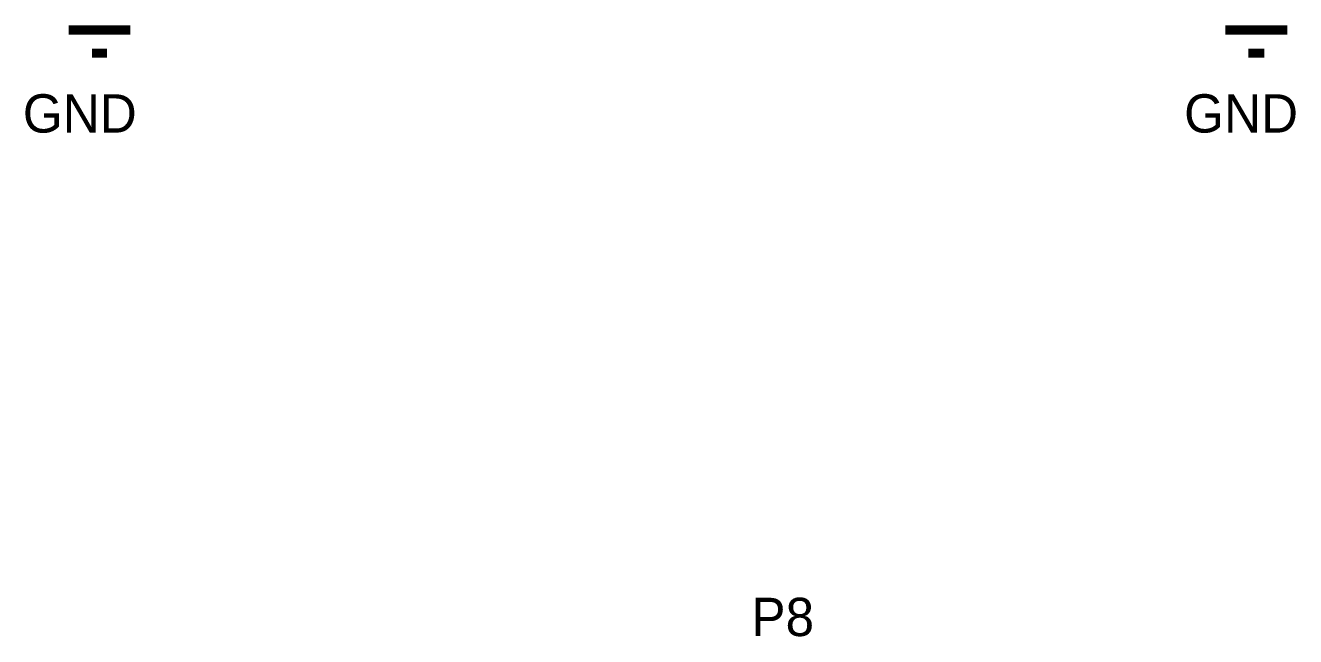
# Model space of a CAD drawing. Header units: millimetres. Extents: x 0 to 800, y 0 to 567.
# Drawn here: x 534.8 to 576.35, y 360.87 to 380.88 of the extents above; entities that cross this region are included whole.
import ezdxf

# ---------------------------------------------------------------- set-up
doc = ezdxf.new("R2010")
doc.units = ezdxf.units.MM
doc.layers.add('Sheet', color=255, linetype='Continuous')

msp = doc.modelspace()

# ---------------------------------------------------------------- linework, layer by layer
at = {"layer": 'Sheet', "const_width": 0.3}
for points in [[(536.215, 380.734), (538.231, 380.734)], [(574.047, 380.734), (576.085, 380.734)], [(536.976, 379.973), (537.469, 379.973)], [(574.809, 379.973), (575.324, 379.973)]]:
    msp.add_lwpolyline(points, dxfattribs=at)

# ---------------------------------------------------------------- texts
at = {"layer": 'Sheet'}
for s, p in [('GND', (534.714, 377.374)), ('GND', (572.703, 377.374)), ('P8', (558.547, 360.889))]:
    msp.add_text(s, height=1.2543, dxfattribs=at).set_placement(p)

doc.saveas('drawing.dxf')
